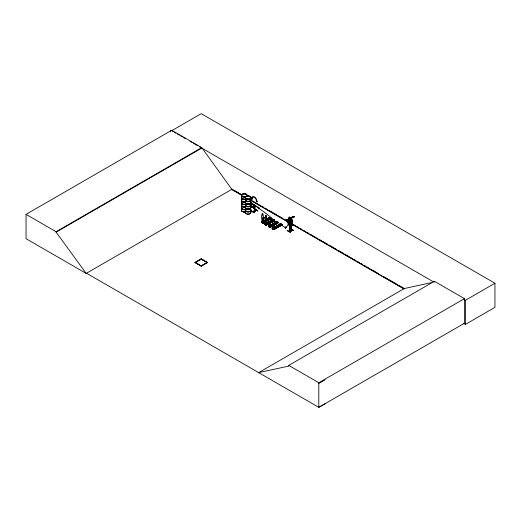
<?xml version="1.0" encoding="UTF-8"?>
<svg xmlns="http://www.w3.org/2000/svg" width="521" height="521" viewBox="0 0 521 521"><rect width="100%" height="100%" fill="white"/><g stroke="black" fill="none" stroke-linecap="round" stroke-linejoin="round"><path stroke-width="0.78" d="M288.725 223.626L288.321 223.626L288.706 223.607M291.48 225.801L289.168 221.744L289.546 221.79C293.89 227.058 291.408 226.772 288.855 223.828L291.187 225.333M289.643 221.223L289.722 219.328L291.343 219.914L290.021 221.399L289.643 221.223L290.965 219.738L291.343 219.914M290.021 221.399L290.093 219.497M289.207 218.143L288.816 218.045L288.738 224.05L291.441 225.365L291.272 225.072M289.266 221.633L291.682 225.945L291.701 224.636M263.19 222.402L263.405 217.882A1.478 0.853 60 0 0 263.19 215.863L263.19 214.561A0.736 0.423 60 0 0 262.669 213.656A0.736 0.423 60 0 0 262.148 213.955L262.148 215.258A1.478 0.853 60 0 0 261.933 217.029L262.148 221.868L262.708 221.633L261.946 221.725L262.337 221.881M266.407 224.258L266.687 219.699A1.478 0.853 60 0 0 266.472 217.68L266.407 216.417A0.736 0.423 60 0 0 265.951 215.479A0.736 0.423 60 0 0 265.43 215.779L265.365 215.818A0.736 0.423 60 0 1 265.886 215.512A0.736 0.423 60 0 1 266.407 216.417L266.472 217.68A1.478 0.853 60 0 1 266.622 219.738L266.622 219.875M270.236 226.466L270.516 221.907L270.184 221.933M273.102 227.794L273.212 228.999L272.659 228.771L272.659 227.716L274.039 228.589L274.189 224.108A1.478 0.853 60 0 0 273.974 222.089L273.974 220.787A0.736 0.423 60 0 0 273.518 219.842A0.736 0.423 60 0 0 272.997 220.142L272.932 221.484A1.478 0.853 60 0 0 272.711 223.255L272.776 223.216A1.478 0.853 60 0 1 272.997 221.445L272.997 220.142M274.039 228.589L274.254 224.069A1.478 0.853 60 0 0 274.039 222.05L274.039 220.748A0.736 0.423 60 0 0 273.453 219.882A0.736 0.423 60 0 0 272.932 220.181M291.643 225.606L291.545 219.66M255.616 206.166L258.37 207.632L255.778 205.99M258.611 208.224C259.282 206.277 259.647 209.136 258.611 208.224A106.844 73.311 11.8 0 1 276.977 223.138C270.008 219.966 280.519 226.778 274.554 222.727M253.792 204.714L253.929 204.629M253.929 208.094L254.001 205.013L253.89 207.892M254.079 205.183L253.916 204.564M251.011 202.923L254.248 204.799L254.215 208.354L253.805 207.84M254.495 211.213L254.255 206.544L254.619 206.14L254.561 211.226L254.776 206.101L254.867 211.064M262.004 221.894L262.421 221.633L262.167 222.005M262.213 221.979L262.33 221.594M265.521 223.789L265.319 223.496L265.925 223.529M265.821 223.587L265.736 223.255M269.474 225.788L269.474 226.843L268.999 226.563L268.999 225.508C268.751 226.427 270.803 224.974 268.96 225.808M269.155 226.042L269.487 225.528M269.533 225.795L269.253 226.042M272.822 227.898C273.668 228.009 273.017 228.003 272.835 227.892M272.906 227.872L272.997 228.205L272.776 223.216M254.079 204.896L254.092 208.354M250.901 206.531L254.235 208.27M243.144 196.521L242.838 196.052L242.539 196.521M242.708 196.482L242.773 196.495M242.649 196.241L242.838 196.378M245.717 194.633L246.133 194.633L245.925 194.346M249.787 196.808L249.943 196.795M270.803 221.562L270.438 221.933A1.478 0.853 60 0 0 270.236 219.927L270.301 218.592A0.736 0.423 60 0 0 269.78 217.687A0.736 0.423 60 0 0 269.259 217.986L269.194 219.328A1.478 0.853 60 0 0 268.973 221.093L269.246 226.055M277.387 226.029L277.875 225.645L278.37 226.029M278.37 225.932L277.752 226.205L277.452 225.788M288.693 224.212L286.667 220.318C293.206 229.084 285.378 221.34 286.817 219.706L289.546 221.79M265.43 215.779L265.365 217.114A1.478 0.853 60 0 0 265.15 218.885L265.417 223.789L265.756 223.307M265.847 223.594L265.091 223.555M272.997 228.146L273.063 227.807M273.134 227.898L273.395 227.664L273.251 228.009M290.125 217.504L289.767 219.315M258.644 207.625C258.957 206.349 257.224 207.899 258.208 208.087M290.412 232.242C284.205 228.836 288.282 231.376 290.418 232.438M262.148 221.659L263.763 222.76L263.639 222.063L262.779 222.558L262.779 223.06L261.457 222.298L261.457 221.796L262.317 221.301L262.434 222.773L262.434 221.718L261.952 221.445L261.881 222.545M265.534 223.157L264.675 223.652L264.675 224.154L265.997 224.922L265.997 224.421L266.856 223.919L266.98 224.616L265.541 223.678M265.664 223.32L265.521 223.607M269.748 225.665L269.39 225.606M254.535 212.829L251.272 211.122M293.518 216.912L294.391 216.593L293.896 217.081A3.53 2.025 -65.5 0 0 290.881 219.758L289.722 219.328M289.787 217.114L289.253 219.491L290.627 221.191L291.304 220.663L290.777 217.719C285.723 214.294 292.086 226.635 288.706 219.549M269.377 225.665L269.057 225.958L270.282 226.524M290.184 219.484L290.405 218.989A4.122 2.364 -65.5 0 1 293.701 216.352L294.02 216.423M290.555 219.654L290.783 219.165A4.122 2.364 -65.5 0 1 294.072 216.528L294.391 216.593M291.786 229.579L288.66 231.239M288.803 223.984L288.999 223.073M291.877 225.814L291.988 219.732L291.591 219.615M253.916 208.14L253.929 207.84M254.215 208.315L251.011 206.466M254.821 206.531L254.209 206.427L254.906 206.531L254.58 206.355M290.796 231.37L291.011 231.239C292.183 217.654 288.745 229.5 291.07 231.207M246.667 198.403L246.863 198.709L246.667 198.338M267.52 219.947L267.097 219.419L266.667 219.947M270.738 221.705L270.184 221.835M254.215 205.144L251.011 203.255M286.784 219.673L287.312 221.204L288.354 222.213L289.37 222.382L287.846 220.298L286.784 219.673L286.29 220.136L286.934 221.145M287.201 220.07L288.556 221.966L287.546 220.266M287.82 220.331L289.448 221.953L291.682 225.945M288.536 222.754L289.572 223.418L290.067 222.949L289.135 221.672M289.995 222.955L289.539 223.379L288.51 222.786L286.908 221.138M290.444 220.292L290.79 219.224L290.093 217.524M289.018 218.214L289.272 224.108L288.536 224.922L288.041 224.642L288.712 223.802L289.233 224.154L288.947 223.066M288.347 224.838L286.009 227.416M251.409 210.914L254.554 212.711M269.168 225.684L269.585 225.671M291.858 221.295L290.803 222.239L289.806 221.633C290.998 223.268 292.444 221.073 291.845 219.79L290.829 217.667L289.754 217.133M242.467 196.222L242.76 196.469M243.027 196.456L242.727 196.58M246.296 198.429L246.876 198.338M247.013 198.625L246.277 198.573M277.452 225.886C278.859 225.222 277.947 227.097 277.387 225.932M268.947 217.837C273.427 220.298 266.739 217.498 269.819 217.544M261.509 222.61L270.236 217.85M267.52 219.66L266.622 219.732L269.891 217.661M262.61 223.164L262.799 223.359M269.806 217.342L271.089 218.266M264.447 224.317L264.551 223.587L265.41 223.086L265.228 223.75M273.206 220.422C269.917 219.126 276.553 218.644 270.399 220.891L273.024 219.321L274.717 220.435L270.112 223.053M264.727 224.466L269.416 221.757M274.17 220.116L274.593 220.22L273.024 219.198M270.725 220.52C275.349 222.604 268.465 220.748 271.591 220.025L273.154 220.93L265.899 225.137L266.98 223.991M272.926 223.665L274.489 224.694L272.926 223.796L268.387 226.505M275.987 221.9C280.48 224.395 273.812 221.555 276.866 221.607M273.323 224.167L268.758 226.798L277.068 221.809M269.637 227.215L278.533 222.643L276.846 221.405M278.129 222.33L276.846 221.529L274.241 223.034M279.725 224.063C284.219 226.55 277.55 223.711 280.604 223.77L274.079 227.534M272.314 228.862L280.891 223.867L272.294 228.83L272.118 227.951L273.095 227.527L273.212 228.999M280.891 223.867L272.431 228.843M273.362 229.37L282.174 224.668L280.585 223.561M273.558 229.553L273.681 228.856L274.541 228.361L274.541 228.986M273.694 229.559L273.251 229.377L281.854 224.414M86.564 273.245L86.225 273.447L26.05 238.703L26.05 214.359L171.696 130.27L201.764 147.625L231.832 189.331L241.666 195.01M171.696 130.27L171.696 130.719L201.23 113.669L494.95 283.248L494.95 307.344L465.416 324.394L463.306 323.17M26.05 214.359L56.118 231.715L201.764 147.625M325.182 403.697L318.806 407.331L86.525 273.225L86.18 273.421L56.118 232.164L201.764 148.075M86.18 273.421L232.171 189.136M251.715 204.649L251.715 205.834M254.88 205.391L255.739 206.342L255.739 205.788L254.88 205.391L254.88 205.945L255.739 206.342M254.339 206.355L254.339 205.951L254.776 206.101M255.739 205.788L255.655 206.388M254.561 206.629L254.906 206.427L254.43 205.906M254.73 209.142L257.862 210.946L254.561 209.09M252.646 211.754L255.948 209.891L252.822 211.702M252.789 211.813L255.922 210.002M256.319 210.217L253.167 212.054L256.299 210.243M253.336 212.138L256.469 210.341M257.849 210.94L254.6 209.195M262.148 213.955L262.148 215.258M261.933 217.029L262.31 221.77M263.405 217.882L263.255 222.363L261.881 221.49M265.365 217.114L265.43 217.081A1.478 0.853 60 0 0 265.215 218.846L265.469 223.47M265.56 220.357L261.535 222.636L261.334 221.725L262.317 221.301M267.507 218.664C272.131 220.748 265.248 218.892 268.374 218.169L269.416 218.768M271.363 218.423L269.806 217.465L261.203 222.434L263.014 223.476L268.888 220.083M270.21 217.856L266.934 219.719L269.578 218.227M262.779 222.558L263.763 222.135M262.473 223.157L271.07 218.188M262.512 223.183L269.259 219.289L269.259 217.986M265.326 221.79L262.682 223.281L268.784 219.947M266.589 221.021L271.369 218.24M194.965 262.428L201.223 258.813L207.482 262.428L201.223 266.244L194.965 262.428L201.223 266.042L207.482 262.428M265.508 221.751L262.779 223.333L262.897 222.63M266.687 221.073L271.376 218.364M194.965 262.63L201.223 259.015L207.482 262.63M270.086 219.198L271.389 218.442M270.158 219.315L271.48 218.579M201.223 259.217L195.31 262.63L201.223 265.847L207.137 262.63L201.223 259.217L201.223 258.813M268.973 221.093L269.096 225.99M264.421 224.29L269.11 221.581M264.46 224.323L269.123 221.659M266.589 223.288L269.194 221.783M272.457 219.895L270.497 221.028L273.33 219.497M264.863 224.473L269.396 221.822M270.633 221.106L272.691 219.953M264.935 224.59L268.888 222.343M270.803 221.204L272.796 220.083M269.07 223.053L265.69 225.013L266.003 225.202M270.373 222.304L274.287 220.044M265.827 225.02L269.09 223.138M271.044 222.005L272.997 220.878M273.727 220.598L274.587 220.103M265.997 225.189L274.593 220.22M266.231 225.333L268.849 223.822M273.258 224.043L268.589 226.707L268.38 225.795L269.357 225.365L269.474 226.843M268.38 225.795L269.357 225.365M273.238 223.965L268.79 226.817M277.152 221.705L274.424 223.288L276.514 222.161M274.632 223.411L277.257 221.92M268.497 225.867L268.497 226.368L269.819 227.13L269.819 226.628L270.679 226.127L270.803 226.83M269.819 226.628L270.803 226.199M269.513 227.221L278.116 222.252M269.552 227.254L277.478 222.708M269.845 227.423L278.416 222.311M278.416 222.428L269.819 227.397L269.943 226.7M278.546 222.643L270.028 227.521L268.38 226.42M272.118 227.951L273.095 227.527M276.664 225.827C281.288 227.905 274.404 226.055 277.524 225.326L279.093 226.355L277.524 225.326M278.292 224.89C282.916 226.974 276.032 225.118 279.152 224.395L280.715 225.424L279.152 224.395M272.763 228.205L280.585 223.691L282.284 224.798L273.799 229.696L282.271 224.805M272.236 228.022L272.236 228.524L273.558 229.286L273.558 228.784L274.541 228.361M278.234 226.726L279.093 226.231M279.855 225.795L280.715 225.293M281.294 224.961L282.154 224.466M282.161 224.59L273.492 229.52M291.552 219.53L291.988 219.732M289.787 224.447L289.852 230.816L289.917 224.447L289.546 224.623L289.565 230.673L289.917 230.796L290.132 224.577L289.787 224.772M291.044 225.235L290.829 231.389M288.758 223.939L292.06 225.678M289.819 230.49L289.565 230.673M288.51 231.331L291.812 229.422L288.68 231.233M292.333 229.917L289.188 231.702M291.044 229.181L293.727 230.529L291.044 228.986M258.338 372.815L404.329 288.523L431.225 282.675M258.676 372.613L288.745 366.074L288.745 365.377L434.39 281.288L464.458 298.644L464.458 323.241L318.806 407.331L318.806 382.733L464.458 298.644M434.39 281.985L434.052 282.187L199.667 146.863M464.022 299.49L465.416 300.298L494.95 283.248M318.806 383.436L325.182 379.802M267.442 219.908L266.667 219.842M274.489 223.971L273.792 223.971M273.108 228.042L272.737 227.67L272.737 228.726M254.495 210.888L254.867 211.038M273.011 228.139L273.362 227.638M269.188 225.743L269.24 225.3M274.02 228.686L272.965 227.84M267.221 220.077L267.573 219.628M254.528 210.907L254.821 211.051L254.906 206.427M290.829 225.365L290.484 225.235M291.701 225.495L292.02 225.665L291.708 219.575M289.162 224.167L289.214 219.634M291.89 225.736L291.884 219.797M267.097 219.986L266.745 219.908M274.71 220.435L274.372 220.246M280.995 224.082L280.585 223.691M272.125 228.667L273.799 229.696M274.267 223.496L274.613 223.796M274.267 223.594L274.632 223.867M272.848 227.905L272.978 227.456M293.792 216.97L294.17 217.14M285.15 227.697L285.677 228.406L285.15 227.697A31.996 14.178 -42.5 0 0 278.006 225.183M171.696 130.719L173.096 131.526M174.496 132.334L175.896 133.142M177.29 133.949L179.387 135.16M180.787 135.968L182.187 136.776M183.587 137.583L185.684 138.794M189.878 141.217L191.975 142.428M193.376 143.236L197.57 145.652M233.577 189.944L238.494 192.783M239.901 193.597L242.011 194.815M252.548 200.898L254.658 202.115M256.065 202.93L257.465 203.737M259.575 204.955L260.982 205.769M262.389 206.576L263.789 207.391M265.899 208.608L267.306 209.416M268.712 210.23L276.443 214.691M278.546 215.909L282.766 218.345M284.166 219.152L287.683 221.184M290.49 222.806L292.6 224.023M294.007 224.831L295.414 225.645M296.82 226.459L298.924 227.67M300.33 228.485L301.737 229.299M303.841 230.51L305.247 231.324M306.654 232.138L308.764 233.356M310.171 234.163L311.571 234.978M312.978 235.785L315.088 237.003M316.494 237.817L317.895 238.625M320.005 239.842L321.411 240.656M322.818 241.464L327.735 244.303M329.142 245.117L336.872 249.579M338.272 250.393L343.196 253.232M344.596 254.04L349.519 256.886M350.92 257.693L353.03 258.911M354.436 259.725L355.843 260.533M357.25 261.347L359.353 262.564M360.76 263.372L362.167 264.186M364.27 265.404L365.677 266.211M367.084 267.026L368.49 267.833M370.6 269.051L372.001 269.865M373.407 270.673L378.324 273.518M383.248 276.358L387.461 278.787M388.868 279.601L397.302 284.466M398.702 285.28L403.625 288.12M250.803 200.285L287.338 221.379M289.448 222.597L403.983 288.725M231.37 189.266L241.243 194.965M251.109 200.663L286.361 221.015M290.588 223.457L404.088 288.986M291.011 225.183L290.516 225.183L290.497 231.226L291.024 231.226M250.901 202.988L254.235 204.805M254.111 205.202L250.901 203.314L251.786 204.629L251.747 205.873M254.339 205.951L254.691 206.153M291.07 229.123L293.551 230.627M251.011 206.14L254.248 208.009L250.901 206.199M272.164 219.693L273.206 220.298M275.414 222.233L276.977 223.138M269.416 218.898L268.374 218.169M270.484 221.262L271.526 221.992L270.484 221.386M274.306 223.47L275.355 224.199L274.306 223.594M266.407 219.901L267.449 220.63L266.407 220.025M270.301 226.433L268.921 225.554L268.921 226.609M261.952 222.5L262.434 222.773M288.745 365.377L318.806 382.733M266.238 225.326L264.733 224.479M287.527 221.542L289.09 224.245M288.536 224.922L288.041 224.642M288.934 219.471L289.005 223.932M465.416 300.298L465.416 324.394M274.417 228.289L274.417 228.791M273.154 220.93L271.591 220.025M270.679 226.127L270.679 226.635M266.856 223.919L266.856 224.421L265.098 223.346L265.098 224.401M263.639 222.063L263.639 222.565M262.193 221.23L262.193 221.855M250.894 204.369L250.894 205.157M201.223 265.847L201.223 266.244M170.517 130.178L170.517 131.774M56.118 231.715L56.118 232.164M241.874 199.647A2.8 1.615 0 0 0 242.324 201.594A2.8 1.615 0 0 0 245.704 201.855A2.8 1.615 0 0 0 247.762 204.265A2.8 1.615 0 0 0 250.829 202.246M245.678 201.985A2.755 1.589 0 0 1 242.356 201.731A2.755 1.589 0 0 1 241.913 199.81M245.671 204.056A2.742 1.583 0 0 1 242.363 203.802A2.742 1.583 0 0 1 241.926 201.894M245.678 204.219A2.755 1.589 0 0 1 242.356 203.965A2.755 1.589 0 0 1 241.913 202.044M241.874 196.984A2.8 1.615 0 0 0 242.324 198.937A2.8 1.615 0 0 0 245.704 199.191A2.8 1.615 0 0 0 247.762 201.607A2.8 1.615 0 0 0 250.829 199.582M245.684 201.542A2.761 1.596 0 0 1 242.35 201.288A2.761 1.596 0 0 1 241.913 199.367M245.684 199.328A2.761 1.596 0 0 1 242.35 199.074A2.761 1.596 0 0 1 241.913 197.153M241.874 199.51A2.8 1.615 0 0 0 242.324 201.458A2.8 1.615 0 0 0 245.704 201.718A2.8 1.615 0 0 0 247.762 204.128A2.8 1.615 0 0 0 250.829 202.109M241.874 196.847A2.8 1.615 0 0 0 242.324 198.801A2.8 1.615 0 0 0 245.704 199.055A2.8 1.615 0 0 0 247.762 201.471A2.8 1.615 0 0 0 250.829 199.445M245.678 198.879A2.755 1.589 0 0 1 242.356 198.625A2.755 1.589 0 0 1 241.913 196.704M241.874 207.228A2.8 1.615 0 0 0 242.324 209.175A2.8 1.615 0 0 0 245.704 209.435A2.8 1.615 0 0 0 247.762 211.845A2.8 1.615 0 0 0 250.829 209.826M245.678 209.566A2.755 1.589 0 0 1 242.356 209.312A2.755 1.589 0 0 1 241.913 207.391M245.671 211.637A2.742 1.583 0 0 1 242.363 211.383A2.742 1.583 0 0 1 241.926 209.475M245.671 204.453A2.742 1.583 0 0 1 242.363 204.199A2.742 1.583 0 0 1 241.926 202.285M245.684 204.33A2.768 1.596 0 0 1 242.343 204.076A2.768 1.596 0 0 1 241.907 202.148M241.874 204.564A2.8 1.615 0 0 0 242.324 206.518A2.8 1.615 0 0 0 245.704 206.772A2.8 1.615 0 0 0 247.762 209.188A2.8 1.615 0 0 0 250.829 207.163M245.684 209.123A2.761 1.596 0 0 1 242.35 208.869A2.761 1.596 0 0 1 241.913 206.948M245.684 206.909A2.761 1.596 0 0 1 242.35 206.655A2.761 1.596 0 0 1 241.913 204.733M241.874 207.091A2.8 1.615 0 0 0 242.324 209.038A2.8 1.615 0 0 0 245.704 209.299A2.8 1.615 0 0 0 247.762 211.708A2.8 1.615 0 0 0 250.829 209.689M241.874 204.427A2.8 1.615 0 0 0 242.324 206.381A2.8 1.615 0 0 0 245.704 206.635A2.8 1.615 0 0 0 247.762 209.051A2.8 1.615 0 0 0 250.829 207.026M245.678 206.459A2.755 1.589 0 0 1 242.356 206.205A2.755 1.589 0 0 1 241.913 204.284M250.796 202.402A2.761 1.596 0 0 1 247.768 204.395A2.761 1.596 0 0 1 245.736 202.018M250.875 204.89A2.748 1.589 0 0 1 247.416 206.42A2.748 1.589 0 0 1 245.749 204.095M250.796 204.545A2.768 1.596 0 0 1 247.768 206.537A2.768 1.596 0 0 1 245.73 204.16M250.79 201.959A2.755 1.589 0 0 1 247.768 203.945A2.755 1.589 0 0 1 245.743 201.575M250.79 199.745A2.755 1.589 0 0 1 247.768 201.731A2.755 1.589 0 0 1 245.743 199.361M250.79 199.302A2.755 1.589 0 0 1 247.768 201.288A2.755 1.589 0 0 1 245.743 198.918M250.796 209.983A2.761 1.596 0 0 1 247.768 211.975A2.761 1.596 0 0 1 245.736 209.598M250.875 212.47A2.748 1.589 0 0 1 247.416 214.001A2.748 1.589 0 0 1 245.749 211.676M250.875 205.294A2.748 1.589 0 0 1 247.416 206.824A2.748 1.589 0 0 1 245.749 204.499M250.796 212.21A2.761 1.596 0 0 1 247.768 214.203A2.761 1.596 0 0 1 245.736 211.826M250.796 204.733A2.768 1.596 0 0 1 247.768 206.733A2.768 1.596 0 0 1 245.73 204.349M250.79 209.54A2.755 1.589 0 0 1 247.768 211.526A2.755 1.589 0 0 1 245.743 209.155M250.79 207.325A2.755 1.589 0 0 1 247.768 209.312A2.755 1.589 0 0 1 245.743 206.941M250.79 206.883A2.755 1.589 0 0 1 247.768 208.869A2.755 1.589 0 0 1 245.743 206.498M290.503 219.588A3.53 2.025 -65.5 0 1 292.02 217.472M292.633 217.081A3.53 2.025 -65.5 0 1 292.939 216.97M287.742 221.783L288.146 221.614L289.272 222.714L288.354 221.112L287.989 221.321L286.895 220.272L287.885 221.373L287.742 221.783M285.501 226.974L286.335 227.69L285.501 226.974M265.651 224.636L265.651 223.581L265.169 223.301L265.169 224.356L265.651 224.636M289.266 223.489L291.701 224.883L289.266 223.489M292.183 229.657L289.031 231.637L292.183 229.657M252.561 198.892L251.93 199.23L251.298 198.162L251.728 198.416A3.719 2.149 60 0 1 254.359 196.899A3.719 2.149 60 0 1 256.99 201.451L257.426 201.705L256.755 202.018L256.078 200.924L256.514 201.178A3.106 1.791 60 0 0 254.32 197.374A3.106 1.791 60 0 0 252.125 198.638L252.561 198.892M268.308 220.005L266.745 219.107L268.308 220.005M242.929 196.651A2.748 1.589 0 0 0 247.052 195.277A2.748 1.589 0 0 0 242.929 193.897A2.748 1.589 0 0 0 242.929 196.651M242.923 196.879A2.755 1.589 0 0 0 247.058 195.499A2.755 1.589 0 0 0 242.923 194.118A2.755 1.589 0 0 0 242.923 196.879M242.916 196.743A2.768 1.596 0 0 0 247.065 195.355A2.768 1.596 0 0 0 242.916 193.975A2.768 1.596 0 0 0 242.916 196.743M242.356 211.539A2.755 1.589 0 0 0 245.678 211.786A2.755 1.589 0 0 1 242.356 211.546A2.755 1.589 0 0 1 241.913 209.624A2.755 1.589 0 0 0 242.356 211.539M246.746 198.872A2.768 1.596 0 0 0 250.894 197.485A2.768 1.596 0 0 0 246.746 196.104A2.768 1.596 0 0 0 246.746 198.872M246.752 199.087A2.748 1.589 0 0 0 250.875 197.713A2.748 1.589 0 0 0 246.752 196.339A2.748 1.589 0 0 0 246.752 199.087M246.746 198.95A2.768 1.596 0 0 0 250.894 197.563A2.768 1.596 0 0 0 246.746 196.183A2.768 1.596 0 0 0 246.746 198.95"/></g></svg>
